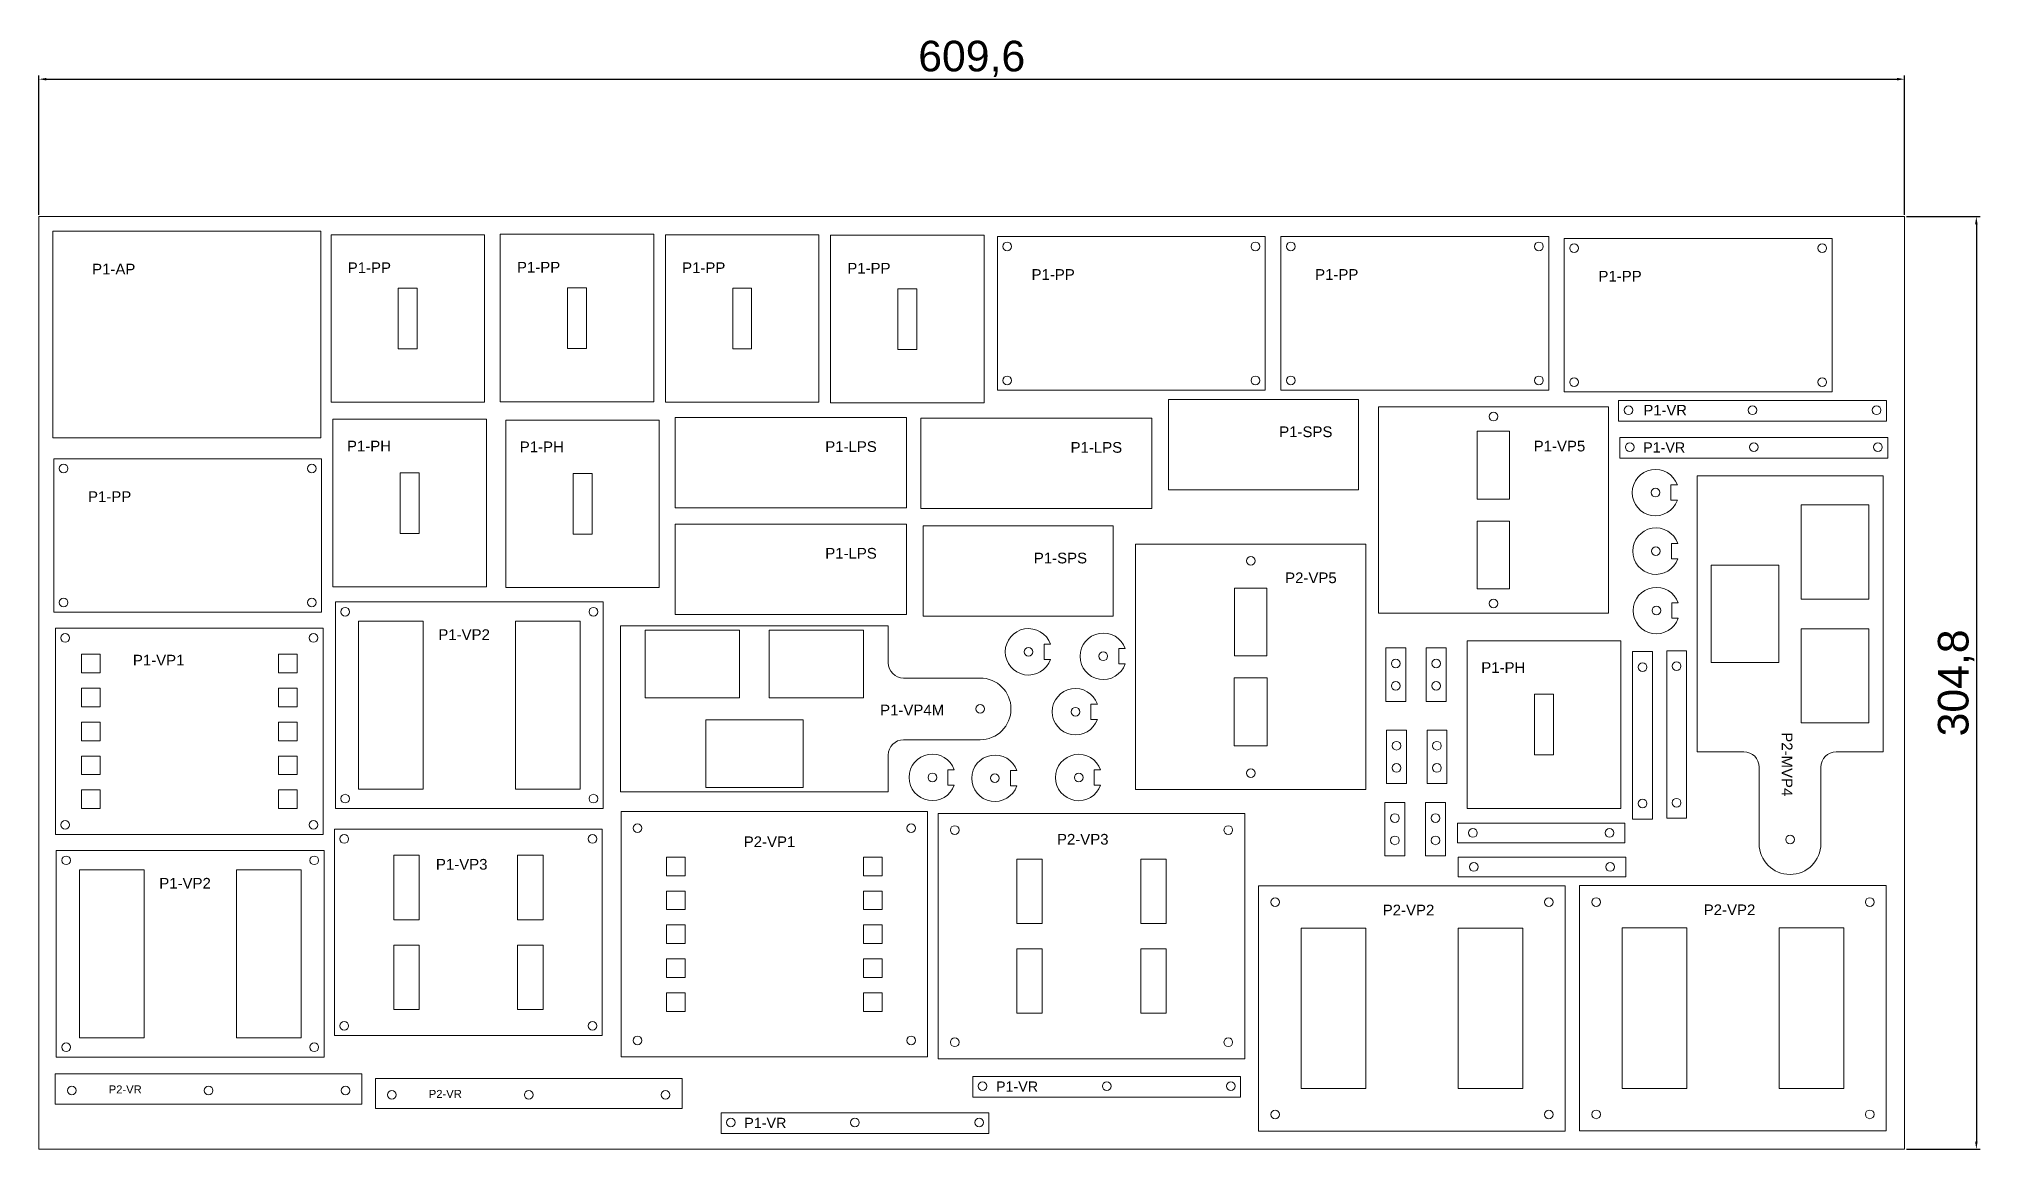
# Model space of a CAD drawing. Header units: millimetres. Extents: x -2 to 2811, y -1 to 1861.
# Drawn here: x 2177 to 2811, y 1498 to 1861 of the extents above; entities outside this region: 1.
import ezdxf

# ---------------------------------------------------------------- set-up
doc = ezdxf.new("R2010")
doc.units = ezdxf.units.MM
doc.styles.get("Standard").update_dxf_attribs({"font": 'arial.ttf'})
doc.dimstyles.new('ISO-25', dxfattribs={"dimtxt": 10, "dimasz": 2.5, "dimexe": 1.25, "dimexo": 0.625, "dimtad": 1, "dimtxsty": 'Standard', "dimcen": 2.5, "dimadec": 0, "dimazin": 0, "dimtfac": 1, "dimtmove": 0, "dimatfit": 3, "dimfxl": 1, "dimarcsym": 0})

# ---------------------------------------------------------------- blocks, each defined once
blk = doc.blocks.new('*D3')
at = {"color": 0, "lineweight": -2, "transparency": 16777216}
for p, q in [((2176.67, 1803.63), (2176.67, 1849.19)), ((2179.17, 1847.94), (2783.77, 1847.94)), ((2786.27, 1803.63), (2786.27, 1849.19))]:
    blk.add_line(p, q, dxfattribs=at)
at = {"color": 0, "transparency": 16777216}
for points in [[(2179.17, 1848.36), (2179.17, 1847.53), (2176.67, 1847.94)], [(2783.77, 1848.36), (2783.77, 1847.53), (2786.27, 1847.94)]]:
    blk.add_solid(points, dxfattribs=at)
at = {"layer": 'Defpoints', "color": 0, "transparency": 16777216}
for p in [(2786.27, 1847.94), (2176.67, 1803.01), (2786.27, 1803.01)]:
    blk.add_point(p, dxfattribs=at)
at = {"color": 0, "lineweight": 0, "transparency": 16777216, "insert": (2481.47, 1854.58), "char_height": 10, "attachment_point": 5}
blk.add_mtext('609,6', dxfattribs=at)
blk = doc.blocks.new('*D4')
at = {"color": 0, "lineweight": -2, "transparency": 16777216}
for p, q in [((2786.9, 1803.01), (2810.95, 1803.01)), ((2809.7, 1800.51), (2809.7, 1500.71)), ((2786.9, 1498.21), (2810.95, 1498.21))]:
    blk.add_line(p, q, dxfattribs=at)
at = {"color": 0, "transparency": 16777216}
for points in [[(2809.29, 1800.51), (2810.12, 1800.51), (2809.7, 1803.01)], [(2809.29, 1500.71), (2810.12, 1500.71), (2809.7, 1498.21)]]:
    blk.add_solid(points, dxfattribs=at)
at = {"layer": 'Defpoints', "color": 0, "transparency": 16777216}
for p in [(2786.27, 1803.01), (2786.27, 1498.21), (2809.7, 1498.21)]:
    blk.add_point(p, dxfattribs=at)
at = {"color": 0, "transparency": 16777216, "insert": (2803.07, 1650.61), "char_height": 10, "attachment_point": 5, "rotation": 90}
blk.add_mtext('304,8', dxfattribs=at)
blk = doc.blocks.new('*D8')
at = {"color": 0, "lineweight": -2, "transparency": 16777216}
blk.add_line((2186.12, 0), (2.5, 0), dxfattribs=at)
at = {"color": 0, "transparency": 16777216}
blk.add_solid([(-2.5, 0.42), (-2.5, -0.42), (0, 0)], dxfattribs=at)
at = {"layer": 'Defpoints', "color": 0, "transparency": 16777216}
blk.add_point((0, 0), dxfattribs=at)
blk.add_point((0, 0), dxfattribs=at)
at = {"color": 0, "transparency": 16777216, "insert": (2176.8, 6.01), "char_height": 10, "attachment_point": 5}
blk.add_mtext('∅0', dxfattribs=at)

msp = doc.modelspace()

# ---------------------------------------------------------------- linework, layer by layer
at = {"lineweight": 0}
for p, q in [((2176.673, 1803.008), (2786.273, 1803.008)), ((2176.673, 1498.208), (2176.673, 1803.008)), ((2786.273, 1803.008), (2786.273, 1498.208)), ((2786.273, 1498.208), (2176.673, 1498.208))]:
    msp.add_line(p, q, dxfattribs=at)
at = {"color": 7, "linetype": 'Continuous', "lineweight": 0}
for p, q in [((2181.288, 1798.223), (2181.288, 1730.753)), ((2268.758, 1798.223), (2181.288, 1798.223)), ((2268.758, 1730.753), (2268.758, 1798.223)), ((2272.135, 1797.097), (2272.135, 1742.327)), ((2322.305, 1797.097), (2272.135, 1797.097)), ((2322.305, 1742.327), (2322.305, 1797.097)), ((2327.418, 1797.263), (2327.418, 1742.493)), ((2377.588, 1797.263), (2327.418, 1797.263)), ((2377.588, 1742.493), (2377.588, 1797.263)), ((2381.378, 1797.097), (2381.378, 1742.327)), ((2431.548, 1797.097), (2381.378, 1797.097)), ((2431.548, 1742.327), (2431.548, 1797.097)), ((2435.337, 1796.932), (2435.337, 1742.162)), ((2485.507, 1796.932), (2435.337, 1796.932)), ((2485.507, 1742.162), (2485.507, 1796.932)), ((2577.331, 1796.484), (2489.861, 1796.484)), ((2489.861, 1796.484), (2489.861, 1746.314)), ((2577.331, 1746.314), (2577.331, 1796.484)), ((2669.986, 1796.484), (2582.516, 1796.484)), ((2582.516, 1796.484), (2582.516, 1746.314)), ((2669.986, 1746.314), (2669.986, 1796.484)), ((2762.554, 1795.923), (2675.084, 1795.923)), ((2675.084, 1795.923), (2675.084, 1745.753)), ((2762.554, 1745.753), (2762.554, 1795.923)), ((2300.31, 1779.627), (2294.13, 1779.627)), ((2294.13, 1779.627), (2294.13, 1759.797)), ((2300.31, 1759.797), (2300.31, 1779.627)), ((2355.593, 1779.793), (2349.413, 1779.793)), ((2349.413, 1779.793), (2349.413, 1759.963)), ((2355.593, 1759.963), (2355.593, 1779.793)), ((2409.553, 1779.627), (2403.373, 1779.627)), ((2403.373, 1779.627), (2403.373, 1759.797)), ((2409.553, 1759.797), (2409.553, 1779.627)), ((2463.512, 1779.462), (2457.332, 1779.462)), ((2457.332, 1779.462), (2457.332, 1759.632)), ((2463.512, 1759.632), (2463.512, 1779.462)), ((2294.13, 1759.797), (2300.31, 1759.797)), ((2349.413, 1759.963), (2355.593, 1759.963)), ((2403.373, 1759.797), (2409.553, 1759.797)), ((2457.332, 1759.632), (2463.512, 1759.632)), ((2489.861, 1746.314), (2577.331, 1746.314)), ((2582.516, 1746.314), (2669.986, 1746.314)), ((2675.084, 1745.753), (2762.554, 1745.753)), ((2272.135, 1742.327), (2322.305, 1742.327)), ((2327.418, 1742.493), (2377.588, 1742.493)), ((2381.378, 1742.327), (2431.548, 1742.327)), ((2435.337, 1742.162), (2485.507, 1742.162)), ((2545.752, 1743.215), (2607.822, 1743.215)), ((2545.752, 1713.695), (2545.752, 1743.215)), ((2607.822, 1713.695), (2607.822, 1743.215)), ((2689.505, 1740.827), (2614.335, 1740.827)), ((2614.335, 1740.827), (2614.335, 1673.357)), ((2689.505, 1673.357), (2689.505, 1740.827)), ((2780.309, 1742.907), (2692.839, 1742.907)), ((2692.839, 1742.907), (2692.839, 1736.127)), ((2780.309, 1736.127), (2780.309, 1742.907)), ((2272.773, 1736.783), (2272.773, 1682.013)), ((2322.943, 1736.783), (2272.773, 1736.783)), ((2322.943, 1682.013), (2322.943, 1736.783)), ((2329.233, 1736.517), (2329.233, 1681.747)), ((2379.403, 1736.517), (2329.233, 1736.517)), ((2379.403, 1681.747), (2379.403, 1736.517)), ((2384.627, 1737.358), (2384.627, 1707.838)), ((2460.197, 1737.358), (2384.627, 1737.358)), ((2460.197, 1737.358), (2460.197, 1707.838)), ((2464.79, 1737.092), (2464.79, 1707.572)), ((2540.36, 1737.092), (2464.79, 1737.092)), ((2540.36, 1737.092), (2540.36, 1707.572)), ((2657.21, 1732.877), (2646.63, 1732.877)), ((2646.63, 1732.877), (2646.63, 1710.658)), ((2657.21, 1710.658), (2657.21, 1732.877)), ((2780.309, 1736.127), (2692.839, 1736.127)), ((2181.288, 1730.753), (2268.758, 1730.753)), ((2780.739, 1730.867), (2693.269, 1730.867)), ((2693.269, 1730.867), (2693.269, 1724.087)), ((2780.739, 1724.087), (2780.739, 1730.867)), ((2269.069, 1723.869), (2181.599, 1723.869)), ((2181.599, 1723.869), (2181.599, 1673.699)), ((2269.069, 1673.699), (2269.069, 1723.869)), ((2300.948, 1719.313), (2294.768, 1719.313)), ((2294.768, 1719.313), (2294.768, 1699.483)), ((2300.948, 1699.483), (2300.948, 1719.313)), ((2357.408, 1719.047), (2351.228, 1719.047)), ((2351.228, 1719.047), (2351.228, 1699.217)), ((2357.408, 1699.217), (2357.408, 1719.047)), ((2780.739, 1724.087), (2693.269, 1724.087)), ((2545.752, 1713.695), (2607.822, 1713.695)), ((2709.939, 1715.309), (2709.939, 1710.309)), ((2712.015, 1715.309), (2709.939, 1715.309)), ((2779.216, 1718.26), (2718.446, 1718.26)), ((2718.446, 1718.26), (2718.446, 1628.09)), ((2779.216, 1628.09), (2779.216, 1718.26)), ((2460.197, 1707.838), (2384.627, 1707.838)), ((2540.36, 1707.572), (2464.79, 1707.572)), ((2646.63, 1710.658), (2657.21, 1710.658)), ((2709.939, 1710.309), (2712.015, 1710.309)), ((2752.466, 1708.84), (2752.466, 1678.01)), ((2774.546, 1708.84), (2752.466, 1708.84)), ((2774.546, 1678.01), (2774.546, 1708.84)), ((2384.626, 1702.481), (2384.626, 1672.961)), ((2460.196, 1702.481), (2384.626, 1702.481)), ((2460.196, 1702.481), (2460.196, 1672.961)), ((2465.589, 1701.949), (2527.659, 1701.949)), ((2465.589, 1672.429), (2465.589, 1701.949)), ((2527.659, 1672.429), (2527.659, 1701.949)), ((2646.63, 1703.527), (2646.63, 1681.308)), ((2657.21, 1703.527), (2646.63, 1703.527)), ((2657.21, 1681.308), (2657.21, 1703.527)), ((2294.768, 1699.483), (2300.948, 1699.483)), ((2351.228, 1699.217), (2357.408, 1699.217)), ((2610.195, 1695.91), (2535.025, 1695.91)), ((2535.025, 1695.91), (2535.025, 1615.74)), ((2610.195, 1615.74), (2610.195, 1695.91)), ((2710.093, 1696.186), (2710.093, 1691.186)), ((2712.169, 1696.186), (2710.093, 1696.186)), ((2710.093, 1691.186), (2712.169, 1691.186)), ((2723.116, 1689.09), (2723.116, 1657.26)), ((2745.196, 1689.09), (2723.116, 1689.09)), ((2745.196, 1657.26), (2745.196, 1689.09)), ((2272.773, 1682.013), (2322.943, 1682.013)), ((2329.233, 1681.747), (2379.403, 1681.747)), ((2567.32, 1681.54), (2567.32, 1659.46)), ((2577.9, 1681.54), (2567.32, 1681.54)), ((2577.9, 1659.46), (2577.9, 1681.54)), ((2646.63, 1681.308), (2657.21, 1681.308)), ((2361.037, 1677.067), (2273.567, 1677.067)), ((2273.567, 1677.067), (2273.567, 1609.597)), ((2361.037, 1609.597), (2361.037, 1677.067)), ((2710.248, 1676.755), (2710.248, 1671.755)), ((2712.324, 1676.755), (2710.248, 1676.755)), ((2752.466, 1678.01), (2774.546, 1678.01)), ((2181.599, 1673.699), (2269.069, 1673.699)), ((2182.125, 1668.486), (2269.595, 1668.486)), ((2182.125, 1601.016), (2182.125, 1668.486)), ((2269.595, 1668.486), (2269.595, 1601.016)), ((2281.087, 1615.857), (2281.087, 1670.807)), ((2281.087, 1670.807), (2302.217, 1670.807)), ((2302.217, 1615.857), (2302.217, 1670.807)), ((2332.387, 1615.857), (2332.387, 1670.807)), ((2332.387, 1670.807), (2353.517, 1670.807)), ((2353.517, 1615.857), (2353.517, 1670.807)), ((2454.211, 1669.25), (2366.741, 1669.25)), ((2366.741, 1669.25), (2366.741, 1615)), ((2460.196, 1672.961), (2384.626, 1672.961)), ((2454.211, 1657.21), (2454.211, 1669.25)), ((2465.589, 1672.429), (2527.659, 1672.429)), ((2614.335, 1673.357), (2689.505, 1673.357)), ((2710.248, 1671.755), (2712.324, 1671.755)), ((2752.466, 1668.34), (2752.466, 1637.51)), ((2774.546, 1668.34), (2752.466, 1668.34)), ((2774.546, 1637.51), (2774.546, 1668.34)), ((2374.811, 1667.84), (2374.811, 1645.76)), ((2374.811, 1667.84), (2405.641, 1667.84)), ((2405.641, 1667.84), (2405.641, 1645.76)), ((2446.141, 1667.84), (2415.311, 1667.84)), ((2415.311, 1667.84), (2415.311, 1645.76)), ((2446.141, 1667.84), (2446.141, 1645.76)), ((2505.103, 1663.281), (2505.103, 1658.281)), ((2507.179, 1663.281), (2505.103, 1663.281)), ((2616.741, 1662.041), (2616.741, 1644.571)), ((2623.261, 1662.041), (2616.741, 1662.041)), ((2623.261, 1644.571), (2623.261, 1662.041)), ((2629.974, 1662.041), (2629.974, 1644.571)), ((2636.494, 1662.041), (2629.974, 1662.041)), ((2636.494, 1644.571), (2636.494, 1662.041)), ((2643.372, 1664.382), (2643.372, 1609.612)), ((2693.542, 1664.382), (2643.372, 1664.382)), ((2693.542, 1609.612), (2693.542, 1664.382)), ((2190.645, 1653.886), (2190.645, 1659.966)), ((2190.645, 1659.966), (2196.725, 1659.966)), ((2196.725, 1659.966), (2196.725, 1653.886)), ((2254.995, 1653.886), (2254.995, 1659.966)), ((2254.995, 1659.966), (2261.075, 1659.966)), ((2261.075, 1659.966), (2261.075, 1653.886)), ((2505.103, 1658.281), (2507.179, 1658.281)), ((2529.535, 1661.806), (2529.535, 1656.806)), ((2531.611, 1661.806), (2529.535, 1661.806)), ((2529.535, 1656.806), (2531.611, 1656.806)), ((2567.32, 1659.46), (2577.9, 1659.46)), ((2703.928, 1660.881), (2697.408, 1660.881)), ((2697.408, 1660.881), (2697.408, 1606.111)), ((2703.928, 1606.111), (2703.928, 1660.881)), ((2715.044, 1661.146), (2708.524, 1661.146)), ((2708.524, 1661.146), (2708.524, 1606.376)), ((2715.044, 1606.376), (2715.044, 1661.146)), ((2723.116, 1657.26), (2745.196, 1657.26)), ((2196.725, 1653.886), (2190.645, 1653.886)), ((2261.075, 1653.886), (2254.995, 1653.886)), ((2484.211, 1652.21), (2459.211, 1652.21)), ((2567.235, 1652.275), (2567.235, 1630.025)), ((2577.985, 1652.275), (2567.235, 1652.275)), ((2577.985, 1630.025), (2577.985, 1652.275)), ((2190.645, 1642.799), (2190.645, 1648.879)), ((2190.645, 1648.879), (2196.725, 1648.879)), ((2196.725, 1642.799), (2190.645, 1642.799)), ((2196.725, 1648.879), (2196.725, 1642.799)), ((2254.995, 1642.799), (2254.995, 1648.879)), ((2254.995, 1648.879), (2261.075, 1648.879)), ((2261.075, 1642.799), (2254.995, 1642.799)), ((2261.075, 1648.879), (2261.075, 1642.799)), ((2374.811, 1645.76), (2405.641, 1645.76)), ((2446.141, 1645.76), (2415.311, 1645.76)), ((2520.434, 1643.707), (2520.434, 1638.707)), ((2522.51, 1643.707), (2520.434, 1643.707)), ((2616.741, 1644.571), (2623.261, 1644.571)), ((2629.974, 1644.571), (2636.494, 1644.571)), ((2671.547, 1646.912), (2665.367, 1646.912)), ((2665.367, 1646.912), (2665.367, 1627.082)), ((2671.547, 1627.082), (2671.547, 1646.912)), ((2190.645, 1631.711), (2190.645, 1637.791)), ((2190.645, 1637.791), (2196.725, 1637.791)), ((2196.725, 1637.791), (2196.725, 1631.711)), ((2254.995, 1631.711), (2254.995, 1637.791)), ((2254.995, 1637.791), (2261.075, 1637.791)), ((2261.075, 1637.791), (2261.075, 1631.711)), ((2394.561, 1638.49), (2394.561, 1616.41)), ((2426.391, 1638.49), (2394.561, 1638.49)), ((2426.391, 1638.49), (2426.391, 1616.41)), ((2520.434, 1638.707), (2522.51, 1638.707)), ((2752.466, 1637.51), (2774.546, 1637.51)), ((2196.725, 1631.711), (2190.645, 1631.711)), ((2261.075, 1631.711), (2254.995, 1631.711)), ((2459.211, 1632.04), (2484.211, 1632.04)), ((2616.987, 1635.188), (2616.987, 1617.718)), ((2623.507, 1635.188), (2616.987, 1635.188)), ((2623.507, 1617.718), (2623.507, 1635.188)), ((2630.22, 1635.188), (2630.22, 1617.718)), ((2636.74, 1635.188), (2630.22, 1635.188)), ((2636.74, 1617.718), (2636.74, 1635.188)), ((2190.645, 1620.624), (2190.645, 1626.704)), ((2190.645, 1626.704), (2196.725, 1626.704)), ((2196.725, 1626.704), (2196.725, 1620.624)), ((2254.995, 1626.704), (2261.075, 1626.704)), ((2254.995, 1620.624), (2254.995, 1626.704)), ((2261.075, 1626.704), (2261.075, 1620.624)), ((2454.211, 1615), (2454.211, 1627.04)), ((2567.235, 1630.025), (2577.985, 1630.025)), ((2665.367, 1627.082), (2671.547, 1627.082)), ((2718.446, 1628.09), (2733.746, 1628.09)), ((2763.916, 1628.09), (2779.216, 1628.09)), ((2196.725, 1620.624), (2190.645, 1620.624)), ((2261.075, 1620.624), (2254.995, 1620.624)), ((2473.697, 1622.238), (2473.697, 1617.238)), ((2475.773, 1622.238), (2473.697, 1622.238)), ((2494.139, 1621.952), (2494.139, 1616.952)), ((2496.216, 1621.952), (2494.139, 1621.952)), ((2521.505, 1622.192), (2521.505, 1617.192)), ((2523.581, 1622.192), (2521.505, 1622.192)), ((2616.987, 1617.718), (2623.507, 1617.718)), ((2630.22, 1617.718), (2636.74, 1617.718)), ((2738.746, 1623.09), (2738.746, 1598.09)), ((2758.916, 1598.09), (2758.916, 1623.09)), ((2190.645, 1609.536), (2190.645, 1615.616)), ((2190.645, 1615.616), (2196.725, 1615.616)), ((2196.725, 1615.616), (2196.725, 1609.536)), ((2254.995, 1615.616), (2261.075, 1615.616)), ((2254.995, 1609.536), (2254.995, 1615.616)), ((2261.075, 1615.616), (2261.075, 1609.536)), ((2302.217, 1615.857), (2281.087, 1615.857)), ((2353.517, 1615.857), (2332.387, 1615.857)), ((2366.741, 1615), (2454.211, 1615)), ((2394.561, 1616.41), (2426.391, 1616.41)), ((2473.697, 1617.238), (2475.773, 1617.238)), ((2494.139, 1616.952), (2496.216, 1616.952)), ((2521.505, 1617.192), (2523.581, 1617.192)), ((2535.025, 1615.74), (2610.195, 1615.74)), ((2616.494, 1611.537), (2616.494, 1594.067)), ((2623.014, 1611.537), (2616.494, 1611.537)), ((2623.014, 1594.067), (2623.014, 1611.537)), ((2629.727, 1611.537), (2629.727, 1594.067)), ((2636.247, 1611.537), (2629.727, 1611.537)), ((2636.247, 1594.067), (2636.247, 1611.537)), ((2196.725, 1609.536), (2190.645, 1609.536)), ((2261.075, 1609.536), (2254.995, 1609.536)), ((2273.567, 1609.597), (2361.037, 1609.597)), ((2467.064, 1608.551), (2366.894, 1608.551)), ((2366.894, 1608.551), (2366.894, 1528.381)), ((2467.064, 1528.381), (2467.064, 1608.551)), ((2570.697, 1607.921), (2470.527, 1607.921)), ((2470.527, 1607.921), (2470.527, 1527.751)), ((2570.697, 1527.751), (2570.697, 1607.921)), ((2694.909, 1604.824), (2640.139, 1604.824)), ((2640.139, 1604.824), (2640.139, 1598.304)), ((2643.372, 1609.612), (2693.542, 1609.612)), ((2694.909, 1598.304), (2694.909, 1604.824)), ((2697.408, 1606.111), (2703.928, 1606.111)), ((2708.524, 1606.376), (2715.044, 1606.376)), ((2269.595, 1601.016), (2182.125, 1601.016)), ((2360.77, 1602.786), (2273.3, 1602.786)), ((2273.3, 1602.786), (2273.3, 1535.316)), ((2360.77, 1535.316), (2360.77, 1602.786)), ((2269.86, 1595.803), (2182.39, 1595.803)), ((2182.39, 1595.803), (2182.39, 1528.333)), ((2269.86, 1528.333), (2269.86, 1595.803)), ((2300.95, 1594.266), (2292.62, 1594.266)), ((2292.62, 1594.266), (2292.62, 1573.186)), ((2300.95, 1594.266), (2300.95, 1573.186)), ((2333.12, 1594.266), (2333.12, 1573.186)), ((2333.12, 1594.266), (2341.45, 1594.266)), ((2341.45, 1594.266), (2341.45, 1573.186)), ((2387.844, 1593.681), (2381.764, 1593.681)), ((2381.764, 1593.681), (2381.764, 1587.601)), ((2387.844, 1587.601), (2387.844, 1593.681)), ((2446.114, 1593.681), (2446.114, 1587.601)), ((2452.194, 1593.681), (2446.114, 1593.681)), ((2452.194, 1587.601), (2452.194, 1593.681)), ((2504.527, 1593.051), (2496.197, 1593.051)), ((2496.197, 1593.051), (2496.197, 1571.971)), ((2504.527, 1593.051), (2504.527, 1571.971)), ((2536.697, 1593.051), (2536.697, 1571.971)), ((2536.697, 1593.051), (2545.027, 1593.051)), ((2545.027, 1593.051), (2545.027, 1571.971)), ((2616.494, 1594.067), (2623.014, 1594.067)), ((2629.727, 1594.067), (2636.247, 1594.067)), ((2640.139, 1598.304), (2694.909, 1598.304)), ((2695.173, 1593.709), (2640.403, 1593.709)), ((2640.403, 1593.709), (2640.403, 1587.189)), ((2695.173, 1587.189), (2695.173, 1593.709)), ((2189.91, 1534.593), (2189.91, 1589.543)), ((2189.91, 1589.543), (2211.04, 1589.543)), ((2211.04, 1534.593), (2211.04, 1589.543)), ((2241.21, 1534.593), (2241.21, 1589.543)), ((2241.21, 1589.543), (2262.34, 1589.543)), ((2262.34, 1534.593), (2262.34, 1589.543)), ((2381.764, 1587.601), (2387.844, 1587.601)), ((2446.114, 1587.601), (2452.194, 1587.601)), ((2640.403, 1587.189), (2695.173, 1587.189)), ((2387.844, 1582.593), (2381.764, 1582.593)), ((2381.764, 1582.593), (2381.764, 1576.513)), ((2387.844, 1576.513), (2387.844, 1582.593)), ((2446.114, 1582.593), (2446.114, 1576.513)), ((2452.194, 1582.593), (2446.114, 1582.593)), ((2452.194, 1576.513), (2452.194, 1582.593)), ((2675.381, 1584.304), (2575.211, 1584.304)), ((2575.211, 1584.304), (2575.211, 1504.134)), ((2675.381, 1504.134), (2675.381, 1584.304)), ((2780.255, 1584.38), (2680.085, 1584.38)), ((2680.085, 1584.38), (2680.085, 1504.21)), ((2780.255, 1504.21), (2780.255, 1584.38)), ((2300.95, 1573.186), (2292.62, 1573.186)), ((2333.12, 1573.186), (2341.45, 1573.186)), ((2381.764, 1576.513), (2387.844, 1576.513)), ((2446.114, 1576.513), (2452.194, 1576.513)), ((2387.844, 1571.506), (2381.764, 1571.506)), ((2381.764, 1571.506), (2381.764, 1565.426)), ((2387.844, 1565.426), (2387.844, 1571.506)), ((2446.114, 1571.506), (2446.114, 1565.426)), ((2452.194, 1571.506), (2446.114, 1571.506)), ((2452.194, 1565.426), (2452.194, 1571.506)), ((2504.527, 1571.971), (2496.197, 1571.971)), ((2536.697, 1571.971), (2545.027, 1571.971)), ((2589.081, 1518.004), (2589.081, 1570.434)), ((2589.081, 1570.434), (2610.211, 1570.434)), ((2610.211, 1518.004), (2610.211, 1570.434)), ((2640.381, 1518.004), (2640.381, 1570.434)), ((2661.511, 1570.434), (2640.381, 1570.434)), ((2661.511, 1518.004), (2661.511, 1570.434)), ((2693.955, 1518.08), (2693.955, 1570.51)), ((2693.955, 1570.51), (2715.085, 1570.51)), ((2715.085, 1518.08), (2715.085, 1570.51)), ((2745.255, 1518.08), (2745.255, 1570.51)), ((2766.385, 1570.51), (2745.255, 1570.51)), ((2766.385, 1518.08), (2766.385, 1570.51)), ((2292.62, 1543.836), (2292.62, 1564.916)), ((2300.95, 1564.916), (2292.62, 1564.916)), ((2300.95, 1543.836), (2300.95, 1564.916)), ((2333.12, 1543.836), (2333.12, 1564.916)), ((2333.12, 1564.916), (2341.45, 1564.916)), ((2341.45, 1543.836), (2341.45, 1564.916)), ((2381.764, 1565.426), (2387.844, 1565.426)), ((2387.844, 1560.418), (2381.764, 1560.418)), ((2381.764, 1560.418), (2381.764, 1554.338)), ((2387.844, 1554.338), (2387.844, 1560.418)), ((2446.114, 1565.426), (2452.194, 1565.426)), ((2446.114, 1560.418), (2446.114, 1554.338)), ((2452.194, 1560.418), (2446.114, 1560.418)), ((2452.194, 1554.338), (2452.194, 1560.418)), ((2496.197, 1542.621), (2496.197, 1563.701)), ((2504.527, 1563.701), (2496.197, 1563.701)), ((2504.527, 1542.621), (2504.527, 1563.701)), ((2536.697, 1542.621), (2536.697, 1563.701)), ((2536.697, 1563.701), (2545.027, 1563.701)), ((2545.027, 1542.621), (2545.027, 1563.701)), ((2381.764, 1554.338), (2387.844, 1554.338)), ((2446.114, 1554.338), (2452.194, 1554.338)), ((2387.844, 1549.331), (2381.764, 1549.331)), ((2381.764, 1549.331), (2381.764, 1543.251)), ((2387.844, 1543.251), (2387.844, 1549.331)), ((2446.114, 1549.331), (2446.114, 1543.251)), ((2452.194, 1549.331), (2446.114, 1549.331)), ((2452.194, 1543.251), (2452.194, 1549.331)), ((2300.95, 1543.836), (2292.62, 1543.836)), ((2333.12, 1543.836), (2341.45, 1543.836)), ((2381.764, 1543.251), (2387.844, 1543.251)), ((2446.114, 1543.251), (2452.194, 1543.251)), ((2504.527, 1542.621), (2496.197, 1542.621)), ((2536.697, 1542.621), (2545.027, 1542.621)), ((2273.3, 1535.316), (2360.77, 1535.316)), ((2211.04, 1534.593), (2189.91, 1534.593)), ((2262.34, 1534.593), (2241.21, 1534.593)), ((2282.234, 1522.812), (2182.064, 1522.812)), ((2182.064, 1522.812), (2182.064, 1512.942)), ((2182.39, 1528.333), (2269.86, 1528.333)), ((2282.234, 1512.942), (2282.234, 1522.812)), ((2366.894, 1528.381), (2467.064, 1528.381)), ((2470.527, 1527.751), (2570.697, 1527.751)), ((2386.814, 1521.329), (2286.644, 1521.329)), ((2286.644, 1521.329), (2286.644, 1511.459)), ((2386.814, 1511.459), (2386.814, 1521.329)), ((2569.309, 1521.986), (2481.839, 1521.986)), ((2481.839, 1521.986), (2481.839, 1515.206)), ((2569.309, 1515.206), (2569.309, 1521.986)), ((2589.081, 1518.004), (2610.211, 1518.004)), ((2661.511, 1518.004), (2640.381, 1518.004)), ((2693.955, 1518.08), (2715.085, 1518.08)), ((2766.385, 1518.08), (2745.255, 1518.08)), ((2182.064, 1512.942), (2282.234, 1512.942)), ((2286.644, 1511.459), (2386.814, 1511.459)), ((2487.062, 1510.099), (2399.592, 1510.099)), ((2399.592, 1510.099), (2399.592, 1503.319)), ((2569.309, 1515.206), (2481.839, 1515.206)), ((2487.062, 1503.319), (2487.062, 1510.099)), ((2487.062, 1503.319), (2399.592, 1503.319)), ((2575.211, 1504.134), (2675.381, 1504.134)), ((2680.085, 1504.21), (2780.255, 1504.21))]:
    msp.add_line(p, q, dxfattribs=at)
for centre in [(2493.043, 1793.302), (2574.149, 1793.302), (2585.698, 1793.302), (2666.804, 1793.302), (2678.266, 1792.742), (2759.372, 1792.742), (2493.043, 1749.496), (2574.149, 1749.496), (2585.698, 1749.496), (2666.804, 1749.496), (2678.266, 1748.935), (2759.372, 1748.935), (2651.92, 1737.645), (2696.021, 1739.725), (2736.574, 1739.725), (2777.127, 1739.725), (2696.451, 1727.685), (2737.004, 1727.685), (2777.557, 1727.685), (2184.781, 1720.687), (2265.887, 1720.687), (2704.854, 1712.809), (2705.008, 1693.686), (2572.695, 1690.522), (2184.781, 1676.881), (2265.887, 1676.881), (2276.749, 1673.885), (2357.855, 1673.885), (2651.92, 1676.539), (2705.163, 1674.255), (2185.307, 1665.304), (2266.413, 1665.304), (2500.018, 1660.781), (2524.45, 1659.306), (2620.001, 1656.951), (2633.234, 1656.951), (2700.668, 1655.791), (2711.784, 1656.056), (2620.001, 1649.661), (2633.234, 1649.661), (2484.211, 1642.125), (2515.349, 1641.207), (2620.247, 1630.098), (2633.48, 1630.098), (2620.247, 1622.808), (2633.48, 1622.808), (2468.612, 1619.738), (2489.054, 1619.452), (2516.42, 1619.692), (2572.695, 1621.128), (2276.749, 1612.779), (2357.855, 1612.779), (2700.668, 1611.201), (2711.784, 1611.466), (2185.307, 1604.198), (2266.413, 1604.198), (2619.754, 1606.447), (2632.987, 1606.447), (2276.482, 1599.604), (2357.588, 1599.604), (2372.283, 1603.163), (2461.676, 1603.163), (2475.915, 1602.532), (2565.309, 1602.532), (2619.754, 1599.157), (2632.987, 1599.157), (2645.229, 1601.564), (2689.819, 1601.564), (2748.831, 1599.44), (2185.572, 1592.621), (2266.678, 1592.621), (2645.493, 1590.449), (2690.083, 1590.449), (2580.599, 1578.916), (2669.993, 1578.916), (2685.473, 1578.991), (2774.866, 1578.991), (2276.482, 1538.498), (2357.588, 1538.498), (2372.283, 1533.769), (2461.676, 1533.769), (2185.572, 1531.515), (2266.678, 1531.515), (2475.915, 1533.139), (2565.309, 1533.139), (2187.453, 1517.424), (2232.149, 1517.424), (2276.846, 1517.424), (2292.033, 1515.941), (2336.729, 1515.941), (2381.426, 1515.941), (2485.021, 1518.804), (2525.574, 1518.804), (2566.127, 1518.804), (2580.599, 1509.523), (2669.993, 1509.523), (2685.473, 1509.598), (2774.866, 1509.598), (2402.774, 1506.917), (2443.327, 1506.917), (2483.88, 1506.917)]:
    msp.add_circle(centre, 1.415, dxfattribs=at)
for centre, radius, start, end in [((2704.854, 1712.809), 7.585, 19.244371, 340.755629), ((2705.008, 1693.686), 7.585, 19.244371, 340.755629), ((2705.163, 1674.255), 7.585, 19.244371, 340.755629), ((2500.018, 1660.781), 7.585, 19.244371, 340.755629), ((2524.45, 1659.306), 7.585, 19.244371, 340.755629), ((2459.211, 1657.21), 5, 180, 270), ((2484.211, 1642.125), 10.085, 270, 90), ((2515.349, 1641.207), 7.585, 19.244371, 340.755629), ((2459.211, 1627.04), 5, 90, 180), ((2468.612, 1619.738), 7.585, 19.244371, 340.755629), ((2489.054, 1619.452), 7.585, 19.244371, 340.755629), ((2516.42, 1619.692), 7.585, 19.244371, 340.755629), ((2733.746, 1623.09), 5, 0, 90), ((2763.916, 1623.09), 5, 90, 180), ((2748.831, 1598.09), 10.085, 180, 0)]:
    msp.add_arc(centre, radius, start, end, dxfattribs=at)

# ---------------------------------------------------------------- texts
at = {"lineweight": 15, "attachment_point": 1}
for s, width, insert, char_height in [('P1-AP', 21.35689, (2194.087, 1787.624), 3.5), ('P1-PP', 21.9238, (2277.607, 1788.072), 3.5), ('P1-PP', 21.9238, (2332.891, 1788.238), 3.5), ('P1-PP', 21.9238, (2386.85, 1788.072), 3.5), ('P1-PP', 21.9238, (2440.81, 1787.907), 3.5), ('P1-PP', 23.50181, (2501.017, 1785.859), 3.5), ('P1-PP', 23.50181, (2593.671, 1785.859), 3.5), ('P1-PP', 23.50181, (2686.24, 1785.299), 3.5), ('P1-VR', 13.83224, (2700.967, 1741.483), 3.4459), ('P1-SPS', 17.94635, (2581.928, 1734.443), 3.5), ('P1-PH', 22.87494, (2277.351, 1729.787), 3.5), ('P1-PH', 22.87494, (2333.811, 1729.521), 3.5), ('P1-LPS', 19.20024, (2433.609, 1729.608), 3.5), ('P1-LPS', 19.20024, (2513.772, 1729.342), 3.5), ('P1-VP5', 21.57313, (2665.08, 1729.768), 3.5), ('P1-VR', 13.83224, (2700.844, 1729.246), 3.3403), ('P1-PP', 23.50181, (2192.754, 1713.244), 3.5), ('P1-LPS', 19.20024, (2433.608, 1694.732), 3.5), ('P1-SPS', 17.94635, (2501.764, 1693.177), 3.5), ('P2-VP5', 21.89349, (2583.868, 1686.715), 3.5), ('P1-VP2', 19.81806, (2307.202, 1668.138), 3.5), ('P1-VP1', 23.24729, (2207.402, 1659.807), 3.5), ('P1-PH', 22.87494, (2647.95, 1657.386), 3.5), ('P1-VP4M', 18.71745, (2451.548, 1643.503), 3.5), ('P2-VP1', 17.88145, (2406.986, 1600.447), 3.5), ('P2-VP3', 24.48185, (2509.325, 1601.26), 3.5), ('P1-VP3', 18.38206, (2306.417, 1593.072), 3.5), ('P1-VP2', 19.81806, (2216.024, 1586.875), 3.5), ('P2-VP2', 22.86634, (2615.766, 1578.126), 3.5), ('P2-VP2', 22.86634, (2720.639, 1578.202), 3.5), ('P2-VR', 23.75972, (2199.501, 1519.057), 2.625), ('P2-VR', 23.75972, (2304.081, 1517.574), 2.625), ('P1-VR', 13.83224, (2489.414, 1520.365), 3.3403), ('P1-VR', 13.83224, (2407.167, 1508.478), 3.3403)]:
    msp.add_mtext_dynamic_manual_height_columns(s, width=width, gutter_width=17.5, heights=[0], dxfattribs=dict(at, insert=insert, char_height=char_height))
at = {"lineweight": 15, "insert": (2749.625, 1634.472), "char_height": 3.5, "attachment_point": 1, "rotation": 270}
msp.add_mtext_dynamic_manual_height_columns('P2-MVP4', width=20.17504, gutter_width=17.5, heights=[0], dxfattribs=at)

# ---------------------------------------------------------------- dimensions: what is measured, and where the dimension line sits
at = {"lineweight": 0}
dim = msp.add_linear_dim(base=(2786.273, 1847.942), p1=(2176.673, 1803.008), p2=(2786.273, 1803.008), dimstyle='ISO-25', dxfattribs=at)
dim.commit()
dim.dimension.update_dxf_attribs({"geometry": '*D3', "text_midpoint": (2481.473, 1854.577)})
dim = msp.add_linear_dim(base=(2809.703, 1498.208), p1=(2786.273, 1803.008), p2=(2786.273, 1498.208), angle=90, dimstyle='ISO-25')
dim.commit()
dim.dimension.update_dxf_attribs({"geometry": '*D4', "text_midpoint": (2803.068, 1650.608)})
dim = msp.add_diameter_dim_2p(p1=(0, 0), p2=(0, 0), dimstyle='ISO-25')
dim.commit()
dim.dimension.update_dxf_attribs({"geometry": '*D8', "text_midpoint": (2176.798773755, 0), "dimtype": 163})

doc.saveas('drawing.dxf')
